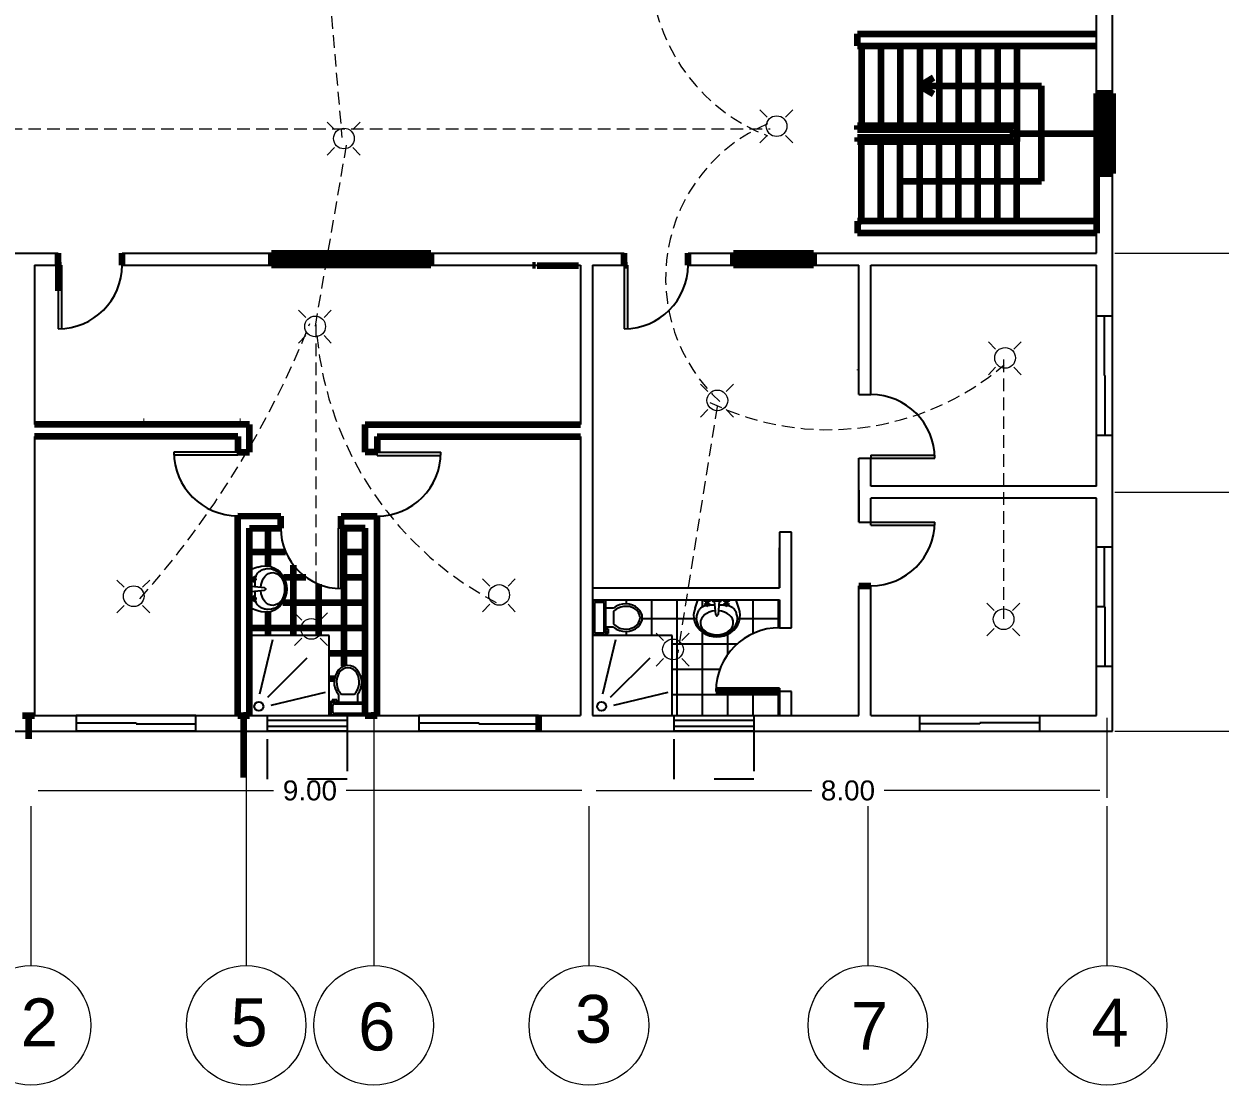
# Model space of a CAD drawing. Header units: millimetres. Extents: x 2391 to 3323, y 1596 to 2537.
# Drawn here: x 2863.34 to 2893.36, y 2344.86 to 2371.49 of the extents above; entities that cross this region are included whole.
import ezdxf

# ---------------------------------------------------------------- set-up
doc = ezdxf.new("R2010")
doc.units = ezdxf.units.MM
doc.linetypes.add('DASHED2', pattern=[9.525, 6.35, -3.175])
doc.linetypes.add('JIS_02_1.0', pattern=[2, 1, -1])
doc.layers.get('Defpoints').update_dxf_attribs({"color": 115})
for name, color, linetype in [('BATH', 171, 'Continuous'), ('dimensions', 203, 'Continuous'), ('doors', 31, 'Continuous'), ('doors and windows schedule', 11, 'Continuous'), ('Electrical symbols', 81, 'Continuous'), ('exterior wall', 140, 'Continuous'), ('furnitures', 40, 'Continuous'), ('interior wall', 191, 'Continuous'), ('Lightning text', 211, 'Continuous'), ('stairs', 123, 'Continuous'), ('windows', 241, 'Continuous')]:
    doc.layers.add(name, color=color, linetype=linetype)
doc.styles.get("Standard").update_dxf_attribs({"font": 'arial.ttf'})

msp = doc.modelspace()

# ---------------------------------------------------------------- linework, layer by layer
at = {"color": 0, "linetype": 'ByBlock'}
for p, q in [((2869.217, 2357.854), (2869.021, 2357.788)), ((2869.021, 2357.642), (2869.032, 2357.624)), ((2869.168, 2357.624), (2869.174, 2357.641)), ((2869.174, 2357.641), (2869.182, 2357.657)), ((2869.182, 2357.657), (2869.19, 2357.673)), ((2869.19, 2357.673), (2869.199, 2357.689)), ((2869.199, 2357.689), (2869.209, 2357.703)), ((2869.199, 2357.689), (2869.199, 2357.689)), ((2869.209, 2357.703), (2869.22, 2357.717)), ((2869.22, 2357.717), (2869.233, 2357.731)), ((2869.233, 2357.731), (2869.247, 2357.743)), ((2869.247, 2357.743), (2869.262, 2357.755)), ((2869.262, 2357.755), (2869.279, 2357.766)), ((2869.279, 2357.766), (2869.297, 2357.776)), ((2869.297, 2357.776), (2869.317, 2357.786)), ((2869.317, 2357.786), (2869.338, 2357.794)), ((2869.317, 2357.786), (2869.317, 2357.786)), ((2869.338, 2357.794), (2869.361, 2357.802)), ((2869.361, 2357.802), (2869.385, 2357.808)), ((2869.385, 2357.808), (2869.41, 2357.814)), ((2869.41, 2357.814), (2869.436, 2357.818)), ((2869.436, 2357.818), (2869.462, 2357.822)), ((2869.462, 2357.822), (2869.476, 2357.823)), ((2869.032, 2357.466), (2869.021, 2357.456)), ((2869.021, 2357.426), (2869.028, 2357.426)), ((2869.028, 2357.426), (2869.035, 2357.423)), ((2869.032, 2357.624), (2869.038, 2357.608)), ((2869.037, 2357.477), (2869.032, 2357.466)), ((2869.035, 2357.423), (2869.04, 2357.417)), ((2869.038, 2357.488), (2869.037, 2357.477)), ((2869.038, 2357.608), (2869.038, 2357.488)), ((2869.044, 2357.596), (2869.038, 2357.608)), ((2869.038, 2357.481), (2869.041, 2357.493)), ((2869.04, 2357.417), (2869.043, 2357.411)), ((2869.041, 2357.493), (2869.047, 2357.505)), ((2869.043, 2357.411), (2869.043, 2357.403)), ((2869.043, 2357.366), (2869.043, 2357.403)), ((2869.043, 2357.246), (2869.043, 2357.366)), ((2869.381, 2357.336), (2869.043, 2357.366)), ((2869.052, 2357.585), (2869.044, 2357.596)), ((2869.047, 2357.505), (2869.055, 2357.514)), ((2869.064, 2357.577), (2869.052, 2357.585)), ((2869.055, 2357.514), (2869.066, 2357.521)), ((2869.061, 2357.518), (2869.061, 2357.578)), ((2869.077, 2357.572), (2869.064, 2357.577)), ((2869.066, 2357.521), (2869.078, 2357.525)), ((2869.091, 2357.571), (2869.077, 2357.572)), ((2869.078, 2357.525), (2869.091, 2357.526)), ((2869.091, 2357.526), (2869.091, 2357.571)), ((2869.091, 2357.571), (2869.098, 2357.571)), ((2869.098, 2357.526), (2869.091, 2357.526)), ((2869.098, 2357.571), (2869.113, 2357.576)), ((2869.098, 2357.571), (2869.098, 2357.526)), ((2869.113, 2357.52), (2869.098, 2357.526)), ((2869.113, 2357.608), (2869.115, 2357.616)), ((2869.115, 2357.601), (2869.113, 2357.608)), ((2869.113, 2357.576), (2869.128, 2357.578)), ((2869.113, 2357.548), (2869.115, 2357.556)), ((2869.115, 2357.541), (2869.113, 2357.548)), ((2869.128, 2357.518), (2869.113, 2357.52)), ((2869.113, 2357.488), (2869.115, 2357.496)), ((2869.115, 2357.481), (2869.113, 2357.488)), ((2869.115, 2357.616), (2869.121, 2357.621)), ((2869.121, 2357.595), (2869.115, 2357.601)), ((2869.115, 2357.556), (2869.121, 2357.561)), ((2869.121, 2357.535), (2869.115, 2357.541)), ((2869.115, 2357.496), (2869.121, 2357.501)), ((2869.121, 2357.475), (2869.115, 2357.481)), ((2869.121, 2357.621), (2869.128, 2357.623)), ((2869.121, 2357.578), (2869.121, 2357.595)), ((2869.128, 2357.593), (2869.121, 2357.595)), ((2869.121, 2357.561), (2869.128, 2357.563)), ((2869.128, 2357.533), (2869.121, 2357.535)), ((2869.121, 2357.519), (2869.121, 2357.501)), ((2869.121, 2357.501), (2869.128, 2357.503)), ((2869.128, 2357.473), (2869.121, 2357.475)), ((2869.128, 2357.623), (2869.136, 2357.621)), ((2869.136, 2357.595), (2869.128, 2357.593)), ((2869.128, 2357.578), (2869.144, 2357.576)), ((2869.128, 2357.563), (2869.136, 2357.561)), ((2869.136, 2357.535), (2869.128, 2357.533)), ((2869.144, 2357.52), (2869.128, 2357.518)), ((2869.128, 2357.503), (2869.136, 2357.501)), ((2869.136, 2357.475), (2869.128, 2357.473)), ((2869.136, 2357.621), (2869.141, 2357.616)), ((2869.141, 2357.601), (2869.136, 2357.595)), ((2869.136, 2357.578), (2869.136, 2357.595)), ((2869.136, 2357.561), (2869.141, 2357.556)), ((2869.141, 2357.541), (2869.136, 2357.535)), ((2869.136, 2357.501), (2869.136, 2357.519)), ((2869.136, 2357.501), (2869.141, 2357.496)), ((2869.141, 2357.481), (2869.136, 2357.475)), ((2869.141, 2357.616), (2869.143, 2357.608)), ((2869.143, 2357.608), (2869.141, 2357.601)), ((2869.141, 2357.556), (2869.143, 2357.548)), ((2869.143, 2357.548), (2869.141, 2357.541)), ((2869.141, 2357.496), (2869.143, 2357.488)), ((2869.143, 2357.488), (2869.141, 2357.481)), ((2869.144, 2357.576), (2869.158, 2357.571)), ((2869.158, 2357.526), (2869.144, 2357.52)), ((2869.145, 2357.469), (2869.146, 2357.485)), ((2869.145, 2357.452), (2869.145, 2357.469)), ((2869.145, 2357.436), (2869.145, 2357.452)), ((2869.145, 2357.421), (2869.145, 2357.436)), ((2869.145, 2357.421), (2869.145, 2357.421)), ((2869.145, 2357.405), (2869.145, 2357.421)), ((2869.145, 2357.39), (2869.145, 2357.405)), ((2869.145, 2357.376), (2869.145, 2357.39)), ((2869.145, 2357.357), (2869.145, 2357.376)), ((2869.146, 2357.502), (2869.148, 2357.519)), ((2869.146, 2357.485), (2869.146, 2357.502)), ((2869.148, 2357.519), (2869.148, 2357.522)), ((2869.155, 2357.572), (2869.158, 2357.589)), ((2869.158, 2357.589), (2869.163, 2357.607)), ((2869.158, 2357.571), (2869.164, 2357.56)), ((2869.164, 2357.537), (2869.158, 2357.526)), ((2869.163, 2357.607), (2869.168, 2357.624)), ((2869.164, 2357.56), (2869.166, 2357.548)), ((2869.166, 2357.548), (2869.164, 2357.537)), ((2869.381, 2357.336), (2869.39, 2357.334)), ((2869.39, 2357.334), (2869.398, 2357.33)), ((2869.028, 2357.193), (2869.021, 2357.193)), ((2869.021, 2357.162), (2869.032, 2357.144)), ((2869.035, 2357.196), (2869.028, 2357.193)), ((2869.032, 2357.144), (2869.038, 2357.128)), ((2869.041, 2357.201), (2869.035, 2357.196)), ((2869.038, 2357.128), (2869.038, 2357.008)), ((2869.044, 2357.115), (2869.038, 2357.128)), ((2869.043, 2357.208), (2869.041, 2357.201)), ((2869.043, 2357.246), (2869.381, 2357.276)), ((2869.043, 2357.246), (2869.043, 2357.216)), ((2869.043, 2357.216), (2869.043, 2357.208)), ((2869.052, 2357.105), (2869.044, 2357.115)), ((2869.047, 2357.025), (2869.055, 2357.034)), ((2869.064, 2357.097), (2869.052, 2357.105)), ((2869.055, 2357.034), (2869.066, 2357.041)), ((2869.061, 2357.038), (2869.061, 2357.098)), ((2869.077, 2357.092), (2869.064, 2357.097)), ((2869.066, 2357.041), (2869.078, 2357.045)), ((2869.091, 2357.091), (2869.077, 2357.092)), ((2869.078, 2357.045), (2869.091, 2357.046)), ((2869.091, 2357.046), (2869.091, 2357.091)), ((2869.091, 2357.091), (2869.098, 2357.091)), ((2869.098, 2357.046), (2869.091, 2357.046)), ((2869.098, 2357.091), (2869.113, 2357.096)), ((2869.098, 2357.091), (2869.098, 2357.046)), ((2869.113, 2357.04), (2869.098, 2357.046)), ((2869.113, 2357.128), (2869.115, 2357.136)), ((2869.115, 2357.121), (2869.113, 2357.128)), ((2869.113, 2357.096), (2869.128, 2357.098)), ((2869.113, 2357.068), (2869.115, 2357.076)), ((2869.115, 2357.061), (2869.113, 2357.068)), ((2869.128, 2357.038), (2869.113, 2357.04)), ((2869.115, 2357.136), (2869.121, 2357.141)), ((2869.121, 2357.115), (2869.115, 2357.121)), ((2869.115, 2357.076), (2869.121, 2357.081)), ((2869.121, 2357.055), (2869.115, 2357.061)), ((2869.121, 2357.141), (2869.128, 2357.143)), ((2869.128, 2357.113), (2869.121, 2357.115)), ((2869.121, 2357.098), (2869.121, 2357.115)), ((2869.121, 2357.081), (2869.128, 2357.083)), ((2869.128, 2357.053), (2869.121, 2357.055)), ((2869.121, 2357.039), (2869.121, 2357.021)), ((2869.128, 2357.143), (2869.136, 2357.141)), ((2869.136, 2357.115), (2869.128, 2357.113)), ((2869.128, 2357.098), (2869.144, 2357.096)), ((2869.128, 2357.083), (2869.136, 2357.081)), ((2869.136, 2357.055), (2869.128, 2357.053)), ((2869.144, 2357.04), (2869.128, 2357.038)), ((2869.136, 2357.141), (2869.141, 2357.136)), ((2869.141, 2357.121), (2869.136, 2357.115)), ((2869.136, 2357.098), (2869.136, 2357.115)), ((2869.136, 2357.081), (2869.141, 2357.076)), ((2869.141, 2357.061), (2869.136, 2357.055)), ((2869.136, 2357.021), (2869.136, 2357.039)), ((2869.141, 2357.136), (2869.143, 2357.128)), ((2869.143, 2357.128), (2869.141, 2357.121)), ((2869.141, 2357.076), (2869.143, 2357.068)), ((2869.143, 2357.068), (2869.141, 2357.061)), ((2869.144, 2357.096), (2869.158, 2357.091)), ((2869.158, 2357.046), (2869.144, 2357.04)), ((2869.145, 2357.238), (2869.145, 2357.255)), ((2869.145, 2357.222), (2869.145, 2357.238)), ((2869.145, 2357.205), (2869.145, 2357.222)), ((2869.145, 2357.19), (2869.145, 2357.205)), ((2869.145, 2357.174), (2869.145, 2357.19)), ((2869.145, 2357.174), (2869.145, 2357.174)), ((2869.145, 2357.159), (2869.145, 2357.174)), ((2869.145, 2357.144), (2869.145, 2357.159)), ((2869.145, 2357.129), (2869.145, 2357.144)), ((2869.146, 2357.114), (2869.145, 2357.129)), ((2869.147, 2357.095), (2869.146, 2357.114)), ((2869.155, 2357.037), (2869.153, 2357.044)), ((2869.158, 2357.021), (2869.155, 2357.037)), ((2869.158, 2357.091), (2869.164, 2357.08)), ((2869.164, 2357.056), (2869.158, 2357.046)), ((2869.164, 2357.08), (2869.166, 2357.068)), ((2869.166, 2357.068), (2869.164, 2357.056)), ((2869.39, 2357.277), (2869.381, 2357.276)), ((2869.398, 2357.282), (2869.39, 2357.277)), ((2869.398, 2357.33), (2869.405, 2357.323)), ((2869.405, 2357.288), (2869.398, 2357.282)), ((2869.405, 2357.323), (2869.409, 2357.315)), ((2869.409, 2357.297), (2869.405, 2357.288)), ((2869.409, 2357.315), (2869.411, 2357.306)), ((2869.411, 2357.306), (2869.409, 2357.297)), ((2869.032, 2356.986), (2869.021, 2356.976)), ((2869.217, 2356.758), (2869.021, 2356.823)), ((2869.037, 2356.997), (2869.032, 2356.986)), ((2869.038, 2357.008), (2869.037, 2356.997)), ((2869.038, 2357.001), (2869.041, 2357.013)), ((2869.041, 2357.013), (2869.047, 2357.025)), ((2869.113, 2357.008), (2869.115, 2357.016)), ((2869.115, 2357.001), (2869.113, 2357.008)), ((2869.115, 2357.016), (2869.121, 2357.021)), ((2869.121, 2356.995), (2869.115, 2357.001)), ((2869.121, 2357.021), (2869.128, 2357.023)), ((2869.128, 2356.993), (2869.121, 2356.995)), ((2869.128, 2357.023), (2869.136, 2357.021)), ((2869.136, 2356.995), (2869.128, 2356.993)), ((2869.136, 2357.021), (2869.141, 2357.016)), ((2869.141, 2357.001), (2869.136, 2356.995)), ((2869.141, 2357.016), (2869.143, 2357.008)), ((2869.143, 2357.008), (2869.141, 2357.001)), ((2869.163, 2357.004), (2869.158, 2357.021)), ((2869.168, 2356.987), (2869.163, 2357.004)), ((2869.174, 2356.971), (2869.168, 2356.987)), ((2869.182, 2356.954), (2869.174, 2356.971)), ((2869.19, 2356.938), (2869.182, 2356.954)), ((2869.199, 2356.923), (2869.19, 2356.938)), ((2869.199, 2356.923), (2869.199, 2356.923)), ((2869.209, 2356.908), (2869.199, 2356.923)), ((2869.22, 2356.894), (2869.209, 2356.908)), ((2869.233, 2356.881), (2869.22, 2356.894)), ((2869.247, 2356.868), (2869.233, 2356.881)), ((2869.262, 2356.856), (2869.247, 2356.868)), ((2869.279, 2356.845), (2869.262, 2356.856)), ((2869.297, 2356.835), (2869.279, 2356.845)), ((2869.317, 2356.826), (2869.297, 2356.835)), ((2869.317, 2356.826), (2869.317, 2356.826)), ((2869.338, 2356.817), (2869.317, 2356.826)), ((2869.361, 2356.81), (2869.338, 2356.817)), ((2869.385, 2356.803), (2869.361, 2356.81)), ((2869.41, 2356.798), (2869.385, 2356.803)), ((2869.436, 2356.793), (2869.41, 2356.798)), ((2869.462, 2356.79), (2869.436, 2356.793)), ((2869.476, 2356.789), (2869.462, 2356.79)), ((2877.622, 2357.007), (2877.622, 2356.167)), ((2877.942, 2357.007), (2877.622, 2357.007)), ((2877.662, 2356.927), (2877.662, 2356.247)), ((2877.862, 2356.967), (2877.702, 2356.967)), ((2877.902, 2356.247), (2877.902, 2356.927)), ((2877.942, 2356.167), (2877.942, 2357.007)), ((2878.136, 2356.827), (2877.942, 2356.827)), ((2878.136, 2356.747), (2878.136, 2356.427)), ((2880.185, 2356.828), (2880.251, 2357.024)), ((2880.263, 2356.748), (2880.253, 2356.728)), ((2880.273, 2356.766), (2880.263, 2356.748)), ((2880.284, 2356.783), (2880.273, 2356.766)), ((2880.296, 2356.798), (2880.284, 2356.783)), ((2880.308, 2356.812), (2880.296, 2356.798)), ((2880.322, 2356.825), (2880.308, 2356.812)), ((2880.336, 2356.836), (2880.322, 2356.825)), ((2880.35, 2356.846), (2880.336, 2356.836)), ((2880.366, 2356.855), (2880.35, 2356.846)), ((2880.35, 2356.846), (2880.35, 2356.846)), ((2880.382, 2356.863), (2880.366, 2356.855)), ((2880.398, 2356.871), (2880.382, 2356.863)), ((2880.397, 2357.024), (2880.415, 2357.013)), ((2880.415, 2356.877), (2880.398, 2356.871)), ((2880.415, 2357.013), (2880.431, 2357.007)), ((2880.432, 2356.882), (2880.415, 2356.877)), ((2880.418, 2356.924), (2880.416, 2356.917)), ((2880.416, 2356.917), (2880.418, 2356.909)), ((2880.423, 2356.93), (2880.418, 2356.924)), ((2880.418, 2356.909), (2880.423, 2356.904)), ((2880.431, 2356.932), (2880.423, 2356.93)), ((2880.423, 2356.904), (2880.431, 2356.902)), ((2880.431, 2357.007), (2880.551, 2357.007)), ((2880.444, 2357.001), (2880.431, 2357.007)), ((2880.438, 2356.93), (2880.431, 2356.932)), ((2880.431, 2356.902), (2880.438, 2356.904)), ((2880.45, 2356.887), (2880.432, 2356.882)), ((2880.444, 2356.924), (2880.438, 2356.93)), ((2880.438, 2356.904), (2880.444, 2356.909)), ((2880.454, 2356.993), (2880.444, 2357.001)), ((2880.461, 2356.924), (2880.444, 2356.924)), ((2880.446, 2356.917), (2880.444, 2356.924)), ((2880.444, 2356.909), (2880.446, 2356.917)), ((2880.461, 2356.909), (2880.444, 2356.909)), ((2880.467, 2356.89), (2880.45, 2356.887)), ((2880.462, 2356.981), (2880.454, 2356.993)), ((2880.521, 2356.984), (2880.461, 2356.984)), ((2880.463, 2356.932), (2880.461, 2356.917)), ((2880.461, 2356.917), (2880.463, 2356.901)), ((2880.467, 2356.968), (2880.462, 2356.981)), ((2880.468, 2356.947), (2880.463, 2356.932)), ((2880.463, 2356.901), (2880.468, 2356.887)), ((2880.468, 2356.954), (2880.467, 2356.968)), ((2880.513, 2356.954), (2880.468, 2356.954)), ((2880.468, 2356.954), (2880.468, 2356.947)), ((2880.468, 2356.947), (2880.513, 2356.947)), ((2880.468, 2356.887), (2880.479, 2356.881)), ((2880.478, 2356.924), (2880.476, 2356.917)), ((2880.476, 2356.917), (2880.478, 2356.909)), ((2880.483, 2356.93), (2880.478, 2356.924)), ((2880.478, 2356.909), (2880.483, 2356.904)), ((2880.479, 2356.881), (2880.491, 2356.879)), ((2880.491, 2356.932), (2880.483, 2356.93)), ((2880.483, 2356.904), (2880.491, 2356.902)), ((2880.498, 2356.93), (2880.491, 2356.932)), ((2880.491, 2356.902), (2880.498, 2356.904)), ((2880.491, 2356.879), (2880.503, 2356.881)), ((2880.504, 2356.924), (2880.498, 2356.93)), ((2880.498, 2356.904), (2880.504, 2356.909)), ((2880.503, 2356.881), (2880.513, 2356.887)), ((2880.506, 2356.917), (2880.504, 2356.924)), ((2880.504, 2356.909), (2880.506, 2356.917)), ((2880.514, 2356.967), (2880.513, 2356.954)), ((2880.513, 2356.947), (2880.513, 2356.954)), ((2880.519, 2356.932), (2880.513, 2356.947)), ((2880.513, 2356.887), (2880.519, 2356.901)), ((2880.518, 2356.979), (2880.514, 2356.967)), ((2880.52, 2356.897), (2880.517, 2356.897)), ((2880.525, 2356.99), (2880.518, 2356.979)), ((2880.521, 2356.917), (2880.519, 2356.932)), ((2880.519, 2356.901), (2880.521, 2356.917)), ((2880.52, 2356.924), (2880.538, 2356.924)), ((2880.538, 2356.909), (2880.52, 2356.909)), ((2880.537, 2356.899), (2880.52, 2356.897)), ((2880.534, 2356.998), (2880.525, 2356.99)), ((2880.546, 2357.004), (2880.534, 2356.998)), ((2880.538, 2356.924), (2880.536, 2356.917)), ((2880.536, 2356.917), (2880.538, 2356.909)), ((2880.554, 2356.899), (2880.537, 2356.899)), ((2880.543, 2356.93), (2880.538, 2356.924)), ((2880.538, 2356.909), (2880.543, 2356.904)), ((2880.551, 2356.932), (2880.543, 2356.93)), ((2880.543, 2356.904), (2880.551, 2356.902)), ((2880.558, 2357.007), (2880.546, 2357.004)), ((2880.551, 2357.007), (2880.562, 2357.008)), ((2880.558, 2356.93), (2880.551, 2356.932)), ((2880.551, 2356.902), (2880.558, 2356.904)), ((2880.57, 2356.9), (2880.554, 2356.899)), ((2880.564, 2356.924), (2880.558, 2356.93)), ((2880.558, 2356.904), (2880.564, 2356.909)), ((2880.562, 2357.008), (2880.573, 2357.013)), ((2880.566, 2356.917), (2880.564, 2356.924)), ((2880.564, 2356.909), (2880.566, 2356.917)), ((2880.587, 2356.9), (2880.57, 2356.9)), ((2880.573, 2357.013), (2880.583, 2357.024)), ((2880.603, 2356.9), (2880.587, 2356.9)), ((2880.619, 2356.9), (2880.603, 2356.9)), ((2880.613, 2357.024), (2880.614, 2357.017)), ((2880.614, 2357.017), (2880.617, 2357.01)), ((2880.617, 2357.01), (2880.622, 2357.005)), ((2880.619, 2356.9), (2880.619, 2356.9)), ((2880.634, 2356.9), (2880.619, 2356.9)), ((2880.622, 2357.005), (2880.628, 2357.002)), ((2880.628, 2357.002), (2880.636, 2357.002)), ((2880.649, 2356.9), (2880.634, 2356.9)), ((2880.673, 2357.002), (2880.636, 2357.002)), ((2880.664, 2356.9), (2880.649, 2356.9)), ((2880.682, 2356.9), (2880.664, 2356.9)), ((2880.793, 2357.002), (2880.673, 2357.002)), ((2880.703, 2356.664), (2880.673, 2357.002)), ((2880.793, 2357.002), (2880.763, 2356.664)), ((2880.801, 2356.9), (2880.784, 2356.9)), ((2880.793, 2357.002), (2880.823, 2357.002)), ((2880.818, 2356.9), (2880.801, 2356.9)), ((2880.834, 2356.9), (2880.818, 2356.9)), ((2880.823, 2357.002), (2880.831, 2357.002)), ((2880.831, 2357.002), (2880.838, 2357.004)), ((2880.85, 2356.9), (2880.834, 2356.9)), ((2880.838, 2357.004), (2880.843, 2357.01)), ((2880.843, 2357.01), (2880.846, 2357.017)), ((2880.846, 2357.017), (2880.846, 2357.024)), ((2880.865, 2356.9), (2880.85, 2356.9)), ((2880.865, 2356.9), (2880.865, 2356.9)), ((2880.881, 2356.9), (2880.865, 2356.9)), ((2880.877, 2357.024), (2880.895, 2357.013)), ((2880.896, 2356.9), (2880.881, 2356.9)), ((2880.895, 2357.013), (2880.911, 2357.007)), ((2880.898, 2356.924), (2880.896, 2356.917)), ((2880.896, 2356.917), (2880.898, 2356.909)), ((2880.91, 2356.899), (2880.896, 2356.9)), ((2880.903, 2356.93), (2880.898, 2356.924)), ((2880.898, 2356.909), (2880.903, 2356.904)), ((2880.911, 2356.932), (2880.903, 2356.93)), ((2880.903, 2356.904), (2880.911, 2356.902)), ((2880.925, 2356.899), (2880.91, 2356.899)), ((2880.911, 2357.007), (2881.031, 2357.007)), ((2880.924, 2357.001), (2880.911, 2357.007)), ((2880.918, 2356.93), (2880.911, 2356.932)), ((2880.911, 2356.902), (2880.918, 2356.904)), ((2880.924, 2356.924), (2880.918, 2356.93)), ((2880.918, 2356.904), (2880.924, 2356.909)), ((2880.935, 2356.993), (2880.924, 2357.001)), ((2880.926, 2356.917), (2880.924, 2356.924)), ((2880.941, 2356.924), (2880.924, 2356.924)), ((2880.924, 2356.909), (2880.926, 2356.917)), ((2880.941, 2356.909), (2880.924, 2356.909)), ((2880.944, 2356.898), (2880.925, 2356.899)), ((2880.943, 2356.981), (2880.935, 2356.993)), ((2881.001, 2356.984), (2880.941, 2356.984)), ((2880.943, 2356.932), (2880.941, 2356.917)), ((2880.941, 2356.917), (2880.943, 2356.901)), ((2880.947, 2356.968), (2880.943, 2356.981)), ((2880.948, 2356.947), (2880.943, 2356.932)), ((2880.943, 2356.901), (2880.948, 2356.887)), ((2880.948, 2356.954), (2880.947, 2356.968)), ((2880.993, 2356.954), (2880.948, 2356.954)), ((2880.948, 2356.954), (2880.948, 2356.947)), ((2880.948, 2356.947), (2880.993, 2356.947)), ((2880.948, 2356.887), (2880.959, 2356.881)), ((2880.958, 2356.924), (2880.956, 2356.917)), ((2880.956, 2356.917), (2880.958, 2356.909)), ((2880.963, 2356.93), (2880.958, 2356.924)), ((2880.958, 2356.909), (2880.963, 2356.904)), ((2880.959, 2356.881), (2880.971, 2356.879)), ((2880.971, 2356.932), (2880.963, 2356.93)), ((2880.963, 2356.904), (2880.971, 2356.902)), ((2880.978, 2356.93), (2880.971, 2356.932)), ((2880.971, 2356.902), (2880.978, 2356.904)), ((2880.971, 2356.879), (2880.983, 2356.881)), ((2880.984, 2356.924), (2880.978, 2356.93)), ((2880.978, 2356.904), (2880.984, 2356.909)), ((2880.983, 2356.881), (2880.993, 2356.887)), ((2880.986, 2356.917), (2880.984, 2356.924)), ((2880.984, 2356.909), (2880.986, 2356.917)), ((2880.994, 2356.967), (2880.993, 2356.954)), ((2880.993, 2356.947), (2880.993, 2356.954)), ((2880.999, 2356.932), (2880.993, 2356.947)), ((2880.993, 2356.887), (2880.999, 2356.901)), ((2880.998, 2356.979), (2880.994, 2356.967)), ((2881.002, 2356.89), (2880.995, 2356.892)), ((2881.005, 2356.99), (2880.998, 2356.979)), ((2881.001, 2356.917), (2880.999, 2356.932)), ((2880.999, 2356.901), (2881.001, 2356.917)), ((2881, 2356.924), (2881.018, 2356.924)), ((2881.018, 2356.909), (2881, 2356.909)), ((2881.019, 2356.887), (2881.002, 2356.89)), ((2881.015, 2356.998), (2881.005, 2356.99)), ((2881.026, 2357.004), (2881.015, 2356.998)), ((2881.018, 2356.924), (2881.016, 2356.917)), ((2881.016, 2356.917), (2881.018, 2356.909)), ((2881.023, 2356.93), (2881.018, 2356.924)), ((2881.018, 2356.909), (2881.023, 2356.904)), ((2881.035, 2356.882), (2881.019, 2356.887)), ((2881.031, 2356.932), (2881.023, 2356.93)), ((2881.023, 2356.904), (2881.031, 2356.902)), ((2881.038, 2357.007), (2881.026, 2357.004)), ((2881.031, 2357.007), (2881.043, 2357.008)), ((2881.038, 2356.93), (2881.031, 2356.932)), ((2881.031, 2356.902), (2881.038, 2356.904)), ((2881.052, 2356.877), (2881.035, 2356.882)), ((2881.044, 2356.924), (2881.038, 2356.93)), ((2881.038, 2356.904), (2881.044, 2356.909)), ((2881.043, 2357.008), (2881.053, 2357.013)), ((2881.046, 2356.917), (2881.044, 2356.924)), ((2881.044, 2356.909), (2881.046, 2356.917)), ((2881.069, 2356.871), (2881.052, 2356.877)), ((2881.053, 2357.013), (2881.063, 2357.024)), ((2881.085, 2356.863), (2881.069, 2356.871)), ((2881.101, 2356.855), (2881.085, 2356.863)), ((2881.116, 2356.846), (2881.101, 2356.855)), ((2881.116, 2356.846), (2881.116, 2356.846)), ((2881.131, 2356.836), (2881.116, 2356.846)), ((2881.145, 2356.825), (2881.131, 2356.836)), ((2881.158, 2356.812), (2881.145, 2356.825)), ((2881.171, 2356.798), (2881.158, 2356.812)), ((2881.183, 2356.783), (2881.171, 2356.798)), ((2881.194, 2356.766), (2881.183, 2356.783)), ((2881.204, 2356.748), (2881.194, 2356.766)), ((2881.213, 2356.728), (2881.204, 2356.748)), ((2881.281, 2356.828), (2881.216, 2357.024)), ((2880.218, 2356.583), (2880.216, 2356.569)), ((2880.221, 2356.609), (2880.218, 2356.583)), ((2880.225, 2356.635), (2880.221, 2356.609)), ((2880.231, 2356.66), (2880.225, 2356.635)), ((2880.237, 2356.684), (2880.231, 2356.66)), ((2880.245, 2356.707), (2880.237, 2356.684)), ((2880.253, 2356.728), (2880.245, 2356.707)), ((2880.253, 2356.728), (2880.253, 2356.728)), ((2880.703, 2356.664), (2880.705, 2356.655)), ((2880.705, 2356.655), (2880.709, 2356.647)), ((2880.709, 2356.647), (2880.716, 2356.64)), ((2880.716, 2356.64), (2880.724, 2356.636)), ((2880.724, 2356.636), (2880.733, 2356.634)), ((2880.733, 2356.634), (2880.743, 2356.636)), ((2880.743, 2356.636), (2880.751, 2356.64)), ((2880.751, 2356.64), (2880.758, 2356.647)), ((2880.758, 2356.647), (2880.762, 2356.655)), ((2880.762, 2356.655), (2880.763, 2356.664)), ((2881.213, 2356.728), (2881.213, 2356.728)), ((2881.222, 2356.707), (2881.213, 2356.728)), ((2881.229, 2356.684), (2881.222, 2356.707)), ((2881.236, 2356.66), (2881.229, 2356.684)), ((2881.241, 2356.635), (2881.236, 2356.66)), ((2881.246, 2356.609), (2881.241, 2356.635)), ((2881.249, 2356.583), (2881.246, 2356.609)), ((2881.25, 2356.569), (2881.249, 2356.583)), ((2871.008, 2356.136), (2869.008, 2356.136)), ((2869.008, 2356.136), (2869.008, 2354.136)), ((2871.008, 2354.136), (2871.008, 2356.136)), ((2879.608, 2356.136), (2877.608, 2356.136)), ((2877.608, 2356.136), (2877.608, 2354.136)), ((2877.622, 2356.167), (2877.942, 2356.167)), ((2877.702, 2356.207), (2877.862, 2356.207)), ((2878.136, 2356.347), (2877.942, 2356.347)), ((2877.942, 2356.307), (2878.002, 2356.307)), ((2877.962, 2356.267), (2877.942, 2356.267)), ((2877.962, 2356.187), (2877.962, 2356.267)), ((2878.002, 2356.187), (2877.962, 2356.187)), ((2878.002, 2356.307), (2878.002, 2356.187)), ((2879.608, 2354.136), (2879.608, 2356.136)), ((2869.267, 2354.678), (2869.594, 2356.041)), ((2877.867, 2354.678), (2878.194, 2356.041)), ((2870.447, 2355.575), (2869.457, 2354.585)), ((2879.047, 2355.575), (2878.057, 2354.585)), ((2869.55, 2354.394), (2870.913, 2354.722)), ((2871.235, 2354.659), (2871.235, 2354.465)), ((2871.635, 2354.659), (2871.315, 2354.659)), ((2871.715, 2354.659), (2871.715, 2354.465)), ((2878.15, 2354.394), (2879.513, 2354.722)), ((2871.055, 2354.465), (2871.895, 2354.465)), ((2871.055, 2354.145), (2871.055, 2354.465)), ((2871.075, 2354.525), (2871.075, 2354.485)), ((2871.195, 2354.525), (2871.075, 2354.525)), ((2871.075, 2354.485), (2871.155, 2354.485)), ((2871.095, 2354.225), (2871.095, 2354.385)), ((2871.135, 2354.425), (2871.815, 2354.425)), ((2871.155, 2354.485), (2871.155, 2354.465)), ((2871.195, 2354.465), (2871.195, 2354.525)), ((2871.855, 2354.385), (2871.855, 2354.225)), ((2871.895, 2354.465), (2871.895, 2354.145)), ((2869.008, 2354.136), (2871.008, 2354.136)), ((2871.895, 2354.145), (2871.055, 2354.145)), ((2871.815, 2354.185), (2871.135, 2354.185)), ((2877.608, 2354.136), (2879.608, 2354.136))]:
    msp.add_line(p, q, dxfattribs=at)
for centre in [(2869.239, 2354.36), (2877.839, 2354.36)]:
    msp.add_circle(centre, 0.113, dxfattribs=at)
for centre, radius, start, end in [((2877.697, 2356.932), 0.0354, 81.8699, 188.1301), ((2877.867, 2356.932), 0.0354, 351.8699, 98.1301), ((2878.439, 2356.446), 0.487, 48.9209, 128.5307), ((2878.449, 2356.419), 0.453, 60.4233, 133.6321), ((2878.544, 2356.587), 0.26, 299.5765, 60.4233), ((2878.562, 2356.587), 0.3, 311.0789, 48.9209), ((2877.697, 2356.242), 0.0354, 171.8699, 278.1301), ((2877.867, 2356.242), 0.0354, 261.8699, 8.1301), ((2878.449, 2356.755), 0.453, 226.3677, 299.5765), ((2878.439, 2356.728), 0.487, 231.4691, 311.0789), ((2871.615, 2354.963), 0.487, 138.9211, 218.5309), ((2871.475, 2355.085), 0.3, 41.0791, 138.9211), ((2871.475, 2355.067), 0.26, 29.5767, 150.4235), ((2871.334, 2354.963), 0.487, 321.4693, 41.0791), ((2871.643, 2354.972), 0.453, 150.4235, 223.6323), ((2871.307, 2354.972), 0.453, 316.3679, 29.5767), ((2871.13, 2354.39), 0.0354, 81.8699, 188.1301), ((2871.82, 2354.39), 0.0354, 351.8699, 98.1301), ((2871.13, 2354.22), 0.0354, 171.8699, 278.1301), ((2871.82, 2354.22), 0.0354, 261.8699, 8.1301)]:
    msp.add_arc(centre, radius, start, end, dxfattribs=at)
at = {"color": 0, "linetype": 'ByBlock', "extrusion": (0, 0, -1)}
for centre, major_axis, ratio, start_param, end_param in [((2869.403, 2357.306), (0, -0.584), 0.916316, 2.786438, 6.63834), ((2869.586, 2357.306), (0, -0.412), 0.730435, 1.664123, 7.760732), ((2869.476, 2357.306), (0, -0.517), 0.815274, 3.141593, 6.283185)]:
    msp.add_ellipse(centre, major_axis=major_axis, ratio=ratio, start_param=start_param, end_param=end_param, dxfattribs=at)
at = {"color": 0, "linetype": 'ByBlock'}
for centre, major_axis, ratio, start_param, end_param in [((2880.733, 2356.642), (0.584, 0), 0.916316, 2.786438, 6.63834), ((2880.733, 2356.459), (0.412, 0), 0.730435, 1.664123, 7.760732), ((2880.733, 2356.569), (0.517, 0), 0.815274, 3.141593, 6.283185)]:
    msp.add_ellipse(centre, major_axis=major_axis, ratio=ratio, start_param=start_param, end_param=end_param, dxfattribs=at)
at = {"layer": 'BATH', "linetype": 'Continuous', "lineweight": 100}
for p, q in [((2869.474, 2357.885), (2869.474, 2358.836)), ((2871.379, 2355.37), (2871.379, 2358.836)), ((2869.008, 2358.238), (2869.91, 2358.238)), ((2871.308, 2358.238), (2871.908, 2358.238)), ((2870.109, 2356.136), (2870.109, 2357.902)), ((2869.864, 2357.603), (2870.419, 2357.603)), ((2870.744, 2356.136), (2870.744, 2357.424)), ((2871.308, 2357.603), (2871.908, 2357.603)), ((2869.84, 2356.968), (2871.908, 2356.968)), ((2869.474, 2356.136), (2869.474, 2356.727)), ((2869.008, 2356.333), (2871.908, 2356.333)), ((2871.008, 2355.698), (2871.908, 2355.698)), ((2871.008, 2355.063), (2871.139, 2355.063)), ((2871.81, 2355.063), (2871.908, 2355.063)), ((2871.008, 2354.428), (2871.055, 2354.428))]:
    msp.add_line(p, q, dxfattribs=at)
at = {"layer": 'BATH', "linetype": 'Continuous'}
for p, q in [((2877.83, 2357.007), (2877.83, 2357.036)), ((2878.465, 2356.932), (2878.465, 2357.036)), ((2879.1, 2356.136), (2879.1, 2357.036)), ((2879.735, 2354.136), (2879.735, 2357.036)), ((2880.37, 2356.857), (2880.37, 2357.036)), ((2881.005, 2357.007), (2881.005, 2357.036)), ((2881.64, 2356.189), (2881.64, 2357.036)), ((2882.275, 2356.335), (2882.275, 2357.036)), ((2881.005, 2356.924), (2881.005, 2356.989)), ((2881.005, 2356.89), (2881.005, 2356.909)), ((2877.608, 2356.568), (2877.622, 2356.568)), ((2878.861, 2356.568), (2880.216, 2356.568)), ((2881.25, 2356.568), (2882.308, 2356.568)), ((2877.83, 2356.136), (2877.83, 2356.167)), ((2878.465, 2356.136), (2878.465, 2356.242)), ((2880.37, 2354.136), (2880.37, 2356.27)), ((2881.005, 2355.664), (2881.005, 2356.211)), ((2879.608, 2355.933), (2881.247, 2355.933)), ((2879.608, 2355.298), (2880.81, 2355.298)), ((2879.608, 2354.663), (2882.308, 2354.663)), ((2881.005, 2354.136), (2881.005, 2354.736)), ((2881.64, 2354.136), (2881.64, 2354.736)), ((2882.275, 2354.136), (2882.275, 2354.736))]:
    msp.add_line(p, q, dxfattribs=at)
at = {"layer": 'Defpoints', "linetype": 'DASHED2', "lineweight": 13, "ltscale": 0.05}
for p, q in [((2870.856, 2374.051), (2871.323, 2368.639)), ((2858.693, 2368.852), (2882.066, 2368.852)), ((2871.43, 2368.442), (2870.644, 2363.878)), ((2870.669, 2363.94), (2870.669, 2356.365)), ((2887.924, 2363.068), (2887.924, 2356.531)), ((2880.743, 2361.89), (2879.749, 2355.706))]:
    msp.add_line(p, q, dxfattribs=at)
for centre, radius, start, end in [((2883.679, 2372.985), 4.621, 123.5479, 248.7604), ((2883.649, 2365.11), 4.203, 113.0573, 227.4926), ((2848.739, 2372.657), 23.451, 318.3168, 338.2436), ((2879.117, 2364.464), 8.461, 185.4095, 243.2588), ((2883.533, 2368.105), 6.802, 244.0579, 310.4307)]:
    msp.add_arc(centre, radius, start, end, dxfattribs=at)
at = {"layer": 'dimensions', "lineweight": 100}
for p, q in [((2888.258, 2368.736), (2890.258, 2368.736)), ((2863.308, 2354.136), (2863.608, 2354.136)), ((2863.458, 2354.136), (2863.458, 2353.543)), ((2868.708, 2354.136), (2869.008, 2354.136)), ((2869.008, 2354.136), (2868.858, 2354.136)), ((2868.858, 2354.136), (2868.858, 2352.579)), ((2871.908, 2354.136), (2872.208, 2354.136)), ((2872.208, 2354.136), (2872.058, 2354.136))]:
    msp.add_line(p, q, dxfattribs=at)
at = {"layer": 'dimensions', "lineweight": 13}
for p, q in [((2890.521, 2354.073), (2890.521, 2352.069)), ((2863.701, 2352.249), (2869.611, 2352.249)), ((2877.341, 2352.249), (2871.43, 2352.249)), ((2877.701, 2352.249), (2883.111, 2352.249)), ((2890.341, 2352.249), (2884.93, 2352.249))]:
    msp.add_line(p, q, dxfattribs=at)
at = {"layer": 'doors'}
for p, q in [((2864.208, 2365.436), (2864.208, 2363.836)), ((2864.288, 2365.436), (2864.288, 2363.838)), ((2878.408, 2365.436), (2878.408, 2363.836)), ((2878.488, 2365.436), (2878.488, 2363.838)), ((2868.708, 2360.742), (2867.108, 2360.742)), ((2868.708, 2360.662), (2867.11, 2360.662)), ((2868.708, 2360.662), (2868.708, 2360.742)), ((2872.208, 2360.736), (2873.808, 2360.736)), ((2872.208, 2360.656), (2872.208, 2360.736)), ((2872.208, 2360.656), (2873.806, 2360.656)), ((2884.598, 2360.666), (2886.196, 2360.666)), ((2884.598, 2360.666), (2884.598, 2360.586)), ((2884.598, 2360.586), (2886.198, 2360.586)), ((2871.308, 2358.836), (2871.228, 2358.836)), ((2871.228, 2358.836), (2871.228, 2357.318)), ((2871.308, 2358.836), (2871.228, 2358.836)), ((2871.308, 2357.316), (2871.308, 2358.836)), ((2884.598, 2358.986), (2886.198, 2358.986)), ((2884.598, 2358.906), (2884.598, 2358.986)), ((2884.598, 2358.906), (2886.196, 2358.906)), ((2882.308, 2354.816), (2880.71, 2354.816)), ((2882.308, 2354.816), (2882.308, 2354.736))]:
    msp.add_line(p, q, dxfattribs=at)
at = {"layer": 'doors', "lineweight": 100}
for p, q in [((2864.208, 2365.436), (2864.208, 2364.788)), ((2864.208, 2365.436), (2864.288, 2365.436)), ((2878.408, 2365.436), (2878.488, 2365.436)), ((2880.708, 2354.736), (2882.308, 2354.736))]:
    msp.add_line(p, q, dxfattribs=at)
at = {"layer": 'doors'}
for centre, radius, start, end in [((2864.208, 2365.436), 1.6, 270, 0), ((2878.408, 2365.436), 1.6, 270, 0), ((2884.598, 2360.586), 1.6, 0, 90), ((2868.708, 2360.742), 1.6, 180, 270), ((2872.208, 2360.736), 1.6, 270, 0), ((2871.308, 2358.836), 1.52, 180, 270), ((2884.598, 2358.986), 1.6, 270, 0), ((2882.308, 2354.736), 1.6, 90, 180)]:
    msp.add_arc(centre, radius, start, end, dxfattribs=at)
at = {"layer": 'Electrical symbols', "lineweight": 18}
for p, q in [((2881.994, 2369.143), (2881.811, 2369.326)), ((2882.455, 2369.143), (2882.638, 2369.326)), ((2871.137, 2368.834), (2870.954, 2369.017)), ((2871.597, 2368.834), (2871.78, 2369.017)), ((2881.994, 2368.69), (2881.811, 2368.499)), ((2882.455, 2368.69), (2882.638, 2368.499)), ((2871.137, 2368.381), (2870.954, 2368.191)), ((2871.597, 2368.381), (2871.78, 2368.191)), ((2870.415, 2364.118), (2870.232, 2364.301)), ((2870.875, 2364.118), (2871.058, 2364.301)), ((2870.415, 2363.664), (2870.232, 2363.474)), ((2870.875, 2363.664), (2871.058, 2363.474)), ((2887.727, 2363.328), (2887.544, 2363.511)), ((2888.188, 2363.328), (2888.371, 2363.511)), ((2887.727, 2362.874), (2887.544, 2362.684)), ((2888.188, 2362.874), (2888.371, 2362.684)), ((2880.506, 2362.262), (2880.323, 2362.445)), ((2880.967, 2362.262), (2881.15, 2362.445)), ((2880.506, 2361.809), (2880.323, 2361.619)), ((2880.967, 2361.809), (2881.15, 2361.619)), ((2865.863, 2357.349), (2865.68, 2357.532)), ((2866.324, 2357.349), (2866.506, 2357.532)), ((2875.032, 2357.381), (2874.849, 2357.564)), ((2875.492, 2357.381), (2875.675, 2357.564)), ((2865.863, 2356.896), (2865.68, 2356.705)), ((2866.324, 2356.896), (2866.506, 2356.705)), ((2875.032, 2356.928), (2874.849, 2356.737)), ((2875.492, 2356.928), (2875.675, 2356.737)), ((2887.689, 2356.771), (2887.506, 2356.954)), ((2888.15, 2356.771), (2888.333, 2356.954)), ((2870.319, 2356.528), (2870.136, 2356.711)), ((2870.78, 2356.528), (2870.963, 2356.711)), ((2879.393, 2356.013), (2879.21, 2356.196)), ((2879.854, 2356.013), (2880.037, 2356.196)), ((2887.689, 2356.318), (2887.506, 2356.128)), ((2888.15, 2356.318), (2888.333, 2356.128)), ((2870.319, 2356.075), (2870.136, 2355.885)), ((2870.78, 2356.075), (2870.963, 2355.885)), ((2879.393, 2355.56), (2879.21, 2355.37)), ((2879.854, 2355.56), (2880.037, 2355.37))]:
    msp.add_line(p, q, dxfattribs=at)
for centre in [(2882.232, 2368.92), (2871.374, 2368.611), (2870.652, 2363.895), (2887.965, 2363.105), (2880.744, 2362.039), (2866.1, 2357.126), (2875.269, 2357.158), (2887.927, 2356.548), (2870.557, 2356.305), (2879.631, 2355.79)]:
    msp.add_circle(centre, 0.26, dxfattribs=at)
at = {"layer": 'exterior wall'}
for p, q in [((2890.658, 2353.736), (2890.658, 2383.736)), ((2890.258, 2365.736), (2890.258, 2371.736)), ((2890.258, 2359.886), (2890.258, 2365.436)), ((2890.258, 2354.136), (2890.258, 2359.586)), ((2863.608, 2354.136), (2868.708, 2354.136)), ((2869.008, 2354.136), (2871.908, 2354.136)), ((2872.208, 2354.136), (2877.308, 2354.136)), ((2877.608, 2354.136), (2884.298, 2354.136)), ((2884.598, 2354.136), (2890.258, 2354.136)), ((2850.258, 2353.736), (2890.658, 2353.736))]:
    msp.add_line(p, q, dxfattribs=at)
at = {"layer": 'furnitures', "lineweight": 100}
for p, q in [((2876.182, 2365.423), (2876.102, 2365.423)), ((2876.222, 2365.423), (2877.262, 2365.423)), ((2866.343, 2361.508), (2866.362, 2361.508)), ((2868.759, 2361.508), (2868.779, 2361.508))]:
    msp.add_line(p, q, dxfattribs=at)
at = {"layer": 'furnitures'}
msp.add_line((2884.261, 2362.816), (2884.26, 2362.797), dxfattribs=at)
at = {"layer": 'interior wall'}
for p, q in [((2862.508, 2365.736), (2864.208, 2365.736)), ((2865.808, 2365.736), (2878.408, 2365.736)), ((2880.008, 2365.736), (2890.258, 2365.736)), ((2863.608, 2365.436), (2864.208, 2365.436)), ((2863.608, 2365.436), (2863.608, 2361.436)), ((2865.808, 2365.436), (2877.308, 2365.436)), ((2877.308, 2365.436), (2877.308, 2361.436)), ((2877.608, 2365.436), (2878.408, 2365.436)), ((2877.608, 2365.436), (2877.608, 2354.136)), ((2880.008, 2365.436), (2884.298, 2365.436)), ((2884.298, 2362.186), (2884.298, 2365.436)), ((2884.598, 2365.436), (2890.258, 2365.436)), ((2884.598, 2362.186), (2884.598, 2365.436)), ((2884.298, 2362.186), (2884.598, 2362.186)), ((2863.608, 2361.136), (2863.608, 2354.136)), ((2877.308, 2361.136), (2877.308, 2354.136)), ((2884.298, 2358.986), (2884.298, 2360.586)), ((2884.298, 2359.786), (2884.298, 2360.586)), ((2884.298, 2360.586), (2884.598, 2360.586)), ((2884.598, 2359.886), (2884.598, 2360.586)), ((2884.298, 2359.786), (2884.298, 2358.986)), ((2890.258, 2359.886), (2884.598, 2359.886)), ((2890.258, 2359.586), (2884.598, 2359.586)), ((2884.598, 2358.986), (2884.598, 2359.586)), ((2884.298, 2358.986), (2884.598, 2358.986)), ((2882.608, 2358.736), (2882.308, 2358.736)), ((2882.308, 2358.736), (2882.308, 2357.336)), ((2882.608, 2356.336), (2882.608, 2358.736)), ((2882.308, 2357.336), (2882.308, 2358.336)), ((2877.608, 2357.336), (2882.308, 2357.336)), ((2884.298, 2354.136), (2884.298, 2357.386)), ((2884.598, 2354.136), (2884.598, 2357.386)), ((2877.608, 2357.036), (2882.308, 2357.036)), ((2882.308, 2357.036), (2882.308, 2356.336)), ((2882.308, 2356.336), (2882.608, 2356.336)), ((2882.608, 2354.736), (2882.308, 2354.736)), ((2882.308, 2354.736), (2882.308, 2354.136)), ((2882.608, 2354.136), (2882.608, 2354.736))]:
    msp.add_line(p, q, dxfattribs=at)
at = {"layer": 'interior wall', "lineweight": 100}
for p, q in [((2864.208, 2365.436), (2864.208, 2365.736)), ((2865.808, 2365.436), (2865.808, 2365.736)), ((2878.408, 2365.436), (2878.408, 2365.736)), ((2880.008, 2365.436), (2880.008, 2365.736)), ((2869.008, 2361.436), (2863.608, 2361.436)), ((2869.008, 2360.742), (2869.008, 2361.436)), ((2871.908, 2360.736), (2871.908, 2361.436)), ((2871.908, 2361.436), (2877.308, 2361.436)), ((2868.708, 2361.136), (2863.608, 2361.136)), ((2868.708, 2361.136), (2868.708, 2360.742)), ((2872.208, 2361.136), (2877.308, 2361.136)), ((2872.208, 2361.136), (2872.208, 2360.736)), ((2868.708, 2360.742), (2869.008, 2360.742)), ((2872.208, 2360.736), (2871.908, 2360.736)), ((2868.708, 2359.142), (2869.788, 2359.136)), ((2868.708, 2359.142), (2868.708, 2359.136)), ((2868.708, 2354.136), (2868.708, 2359.136)), ((2869.788, 2358.836), (2869.788, 2359.136)), ((2871.308, 2359.136), (2872.208, 2359.136)), ((2871.308, 2358.836), (2871.308, 2359.136)), ((2872.208, 2354.136), (2872.208, 2359.136)), ((2869.008, 2354.136), (2869.008, 2358.836)), ((2869.008, 2358.836), (2869.788, 2358.836)), ((2871.308, 2358.836), (2871.908, 2358.836)), ((2871.908, 2358.836), (2871.308, 2358.836)), ((2871.908, 2354.136), (2871.908, 2358.836)), ((2884.298, 2357.386), (2884.598, 2357.386))]:
    msp.add_line(p, q, dxfattribs=at)
at = {"layer": 'Lightning text', "linetype": 'ByBlock', "lineweight": 13, "ltscale": 0.02}
for p, q in [((2890.721, 2365.736), (2894.721, 2365.736)), ((2890.721, 2359.736), (2894.721, 2359.736)), ((2872.121, 2354.101), (2872.121, 2347.859)), ((2868.921, 2353.736), (2868.921, 2347.859)), ((2890.721, 2353.736), (2894.721, 2353.736)), ((2863.521, 2351.859), (2863.521, 2347.859)), ((2877.521, 2351.859), (2877.521, 2347.859)), ((2884.521, 2351.859), (2884.521, 2347.859)), ((2890.521, 2351.859), (2890.521, 2347.859))]:
    msp.add_line(p, q, dxfattribs=at)
for centre in [(2863.521, 2346.359), (2868.921, 2346.359), (2872.121, 2346.359), (2877.521, 2346.359), (2884.521, 2346.359), (2890.521, 2346.359)]:
    msp.add_circle(centre, 1.5, dxfattribs=at)
at = {"layer": 'stairs', "lineweight": 100}
for p, q in [((2884.258, 2370.936), (2884.258, 2371.236)), ((2884.258, 2371.236), (2890.258, 2371.236)), ((2884.258, 2370.936), (2890.258, 2370.936)), ((2884.358, 2370.936), (2884.358, 2368.936)), ((2884.846, 2370.936), (2884.846, 2368.936)), ((2885.333, 2370.936), (2885.333, 2368.936)), ((2885.821, 2370.936), (2885.821, 2368.936)), ((2886.308, 2370.936), (2886.308, 2368.936)), ((2886.796, 2370.936), (2886.796, 2368.936)), ((2887.283, 2370.936), (2887.283, 2368.936)), ((2887.771, 2370.936), (2887.771, 2368.936)), ((2888.258, 2370.936), (2888.258, 2368.936)), ((2885.821, 2369.936), (2886.171, 2370.139)), ((2885.821, 2369.936), (2888.879, 2369.936)), ((2885.821, 2369.936), (2886.171, 2369.733)), ((2888.879, 2367.536), (2888.879, 2369.936)), ((2884.258, 2368.836), (2884.258, 2368.936)), ((2884.258, 2368.936), (2888.258, 2368.936)), ((2884.258, 2368.936), (2884.258, 2368.836)), ((2884.258, 2368.836), (2888.158, 2368.836)), ((2888.158, 2368.836), (2888.158, 2368.636)), ((2888.258, 2368.936), (2888.258, 2368.536)), ((2888.158, 2368.636), (2884.258, 2368.636)), ((2884.258, 2368.636), (2884.258, 2368.536)), ((2884.258, 2368.536), (2888.258, 2368.536)), ((2884.358, 2366.536), (2884.358, 2368.536)), ((2884.846, 2366.536), (2884.846, 2368.536)), ((2885.333, 2366.536), (2885.333, 2368.536)), ((2885.821, 2366.536), (2885.821, 2368.536)), ((2886.308, 2366.536), (2886.308, 2368.536)), ((2886.796, 2366.536), (2886.796, 2368.536)), ((2887.283, 2366.536), (2887.283, 2368.536)), ((2887.771, 2366.536), (2887.771, 2368.536)), ((2888.258, 2368.536), (2888.258, 2368.636)), ((2888.258, 2366.536), (2888.258, 2368.536)), ((2890.258, 2368.736), (2890.258, 2366.236)), ((2885.333, 2367.536), (2888.879, 2367.536)), ((2890.258, 2366.536), (2884.258, 2366.536)), ((2884.258, 2366.536), (2884.258, 2366.236)), ((2884.258, 2366.536), (2884.358, 2366.536)), ((2890.258, 2366.236), (2884.258, 2366.236))]:
    msp.add_line(p, q, dxfattribs=at)
at = {"layer": 'windows', "lineweight": 100}
for p, q in [((2890.658, 2369.736), (2890.258, 2369.736)), ((2890.258, 2369.736), (2890.258, 2367.736)), ((2890.388, 2369.736), (2890.388, 2367.736)), ((2890.528, 2369.736), (2890.528, 2367.736)), ((2890.658, 2369.736), (2890.658, 2367.736)), ((2890.258, 2367.736), (2890.658, 2367.736)), ((2869.558, 2365.736), (2873.558, 2365.736)), ((2869.558, 2365.436), (2869.558, 2365.736)), ((2871.558, 2365.596), (2869.558, 2365.596)), ((2871.558, 2365.576), (2871.558, 2365.596)), ((2873.558, 2365.576), (2871.558, 2365.576)), ((2873.558, 2365.736), (2873.558, 2365.436)), ((2881.153, 2365.436), (2881.153, 2365.736)), ((2881.153, 2365.736), (2883.153, 2365.736)), ((2881.153, 2365.596), (2882.153, 2365.596)), ((2882.153, 2365.596), (2882.153, 2365.576)), ((2882.153, 2365.576), (2883.153, 2365.576)), ((2883.153, 2365.736), (2883.153, 2365.436)), ((2873.558, 2365.436), (2869.558, 2365.436)), ((2883.153, 2365.436), (2881.153, 2365.436)), ((2876.258, 2354.136), (2876.258, 2353.736))]:
    msp.add_line(p, q, dxfattribs=at)
at = {"layer": 'windows'}
for p, q in [((2890.258, 2361.161), (2890.258, 2364.161)), ((2890.258, 2364.161), (2890.658, 2364.161)), ((2890.448, 2364.161), (2890.448, 2362.661)), ((2890.658, 2361.161), (2890.658, 2364.161)), ((2890.448, 2362.661), (2890.468, 2362.661)), ((2890.468, 2362.661), (2890.468, 2361.161)), ((2890.658, 2361.161), (2890.258, 2361.161)), ((2890.258, 2355.361), (2890.258, 2358.361)), ((2890.258, 2358.361), (2890.658, 2358.361)), ((2890.448, 2358.361), (2890.448, 2356.861)), ((2890.658, 2355.361), (2890.658, 2358.361)), ((2890.448, 2356.861), (2890.258, 2356.861)), ((2890.448, 2356.861), (2890.468, 2356.861)), ((2890.468, 2356.861), (2890.468, 2355.361)), ((2890.658, 2355.361), (2890.258, 2355.361)), ((2867.658, 2354.136), (2864.658, 2354.136)), ((2864.658, 2354.136), (2864.658, 2353.736)), ((2867.658, 2353.736), (2867.658, 2354.136)), ((2869.458, 2353.736), (2869.458, 2354.136)), ((2869.458, 2354.136), (2871.458, 2354.136)), ((2871.458, 2354.136), (2871.458, 2353.736)), ((2876.258, 2354.136), (2873.258, 2354.136)), ((2873.258, 2354.136), (2873.258, 2353.736)), ((2879.662, 2353.736), (2879.662, 2354.136)), ((2879.662, 2354.136), (2881.662, 2354.136)), ((2881.662, 2354.136), (2881.662, 2353.736)), ((2885.828, 2353.736), (2885.828, 2354.136)), ((2885.828, 2354.136), (2888.828, 2354.136)), ((2888.828, 2354.136), (2888.828, 2353.736)), ((2864.658, 2353.946), (2866.158, 2353.946)), ((2867.658, 2353.736), (2864.658, 2353.736)), ((2866.158, 2353.946), (2866.158, 2353.926)), ((2866.158, 2353.926), (2867.658, 2353.926)), ((2869.458, 2354.016), (2871.458, 2354.016)), ((2871.458, 2353.856), (2869.458, 2353.856)), ((2871.458, 2353.736), (2869.458, 2353.736)), ((2873.258, 2353.946), (2874.758, 2353.946)), ((2876.258, 2353.736), (2873.258, 2353.736)), ((2874.758, 2353.946), (2874.758, 2353.926)), ((2874.758, 2353.926), (2876.258, 2353.926)), ((2879.662, 2354.016), (2881.662, 2354.016)), ((2881.662, 2353.856), (2879.662, 2353.856)), ((2881.662, 2353.736), (2879.662, 2353.736)), ((2887.328, 2353.926), (2885.828, 2353.926)), ((2885.828, 2353.736), (2888.828, 2353.736)), ((2888.828, 2353.946), (2887.328, 2353.946)), ((2887.328, 2353.946), (2887.328, 2353.926))]:
    msp.add_line(p, q, dxfattribs=at)
at = {"layer": 'windows', "linetype": 'JIS_02_1.0'}
for p, q in [((2869.458, 2352.536), (2869.458, 2353.736)), ((2871.458, 2353.736), (2871.458, 2352.536)), ((2879.662, 2352.536), (2879.662, 2353.736)), ((2881.662, 2353.736), (2881.662, 2352.536)), ((2871.458, 2352.536), (2869.458, 2352.536)), ((2881.662, 2352.536), (2879.662, 2352.536))]:
    msp.add_line(p, q, dxfattribs=at)

# ---------------------------------------------------------------- texts
at = {"layer": 'dimensions', "lineweight": 13, "char_height": 0.5, "attachment_point": 5}
for s, insert in [('\\A1;9.00', (2870.521, 2352.249)), ('\\A1;8.00', (2884.021, 2352.249))]:
    msp.add_mtext(s, dxfattribs=dict(at, insert=insert))
at = {"layer": 'doors and windows schedule'}
for s, p in [('3', (2877.17, 2345.922)), ('2', (2863.264, 2345.834)), ('5', (2868.527, 2345.832)), ('6', (2871.733, 2345.727)), ('7', (2884.097, 2345.744)), ('4', (2890.13, 2345.827))]:
    msp.add_text(s, height=1.2, dxfattribs=at).set_placement(p)

doc.saveas('drawing.dxf')
